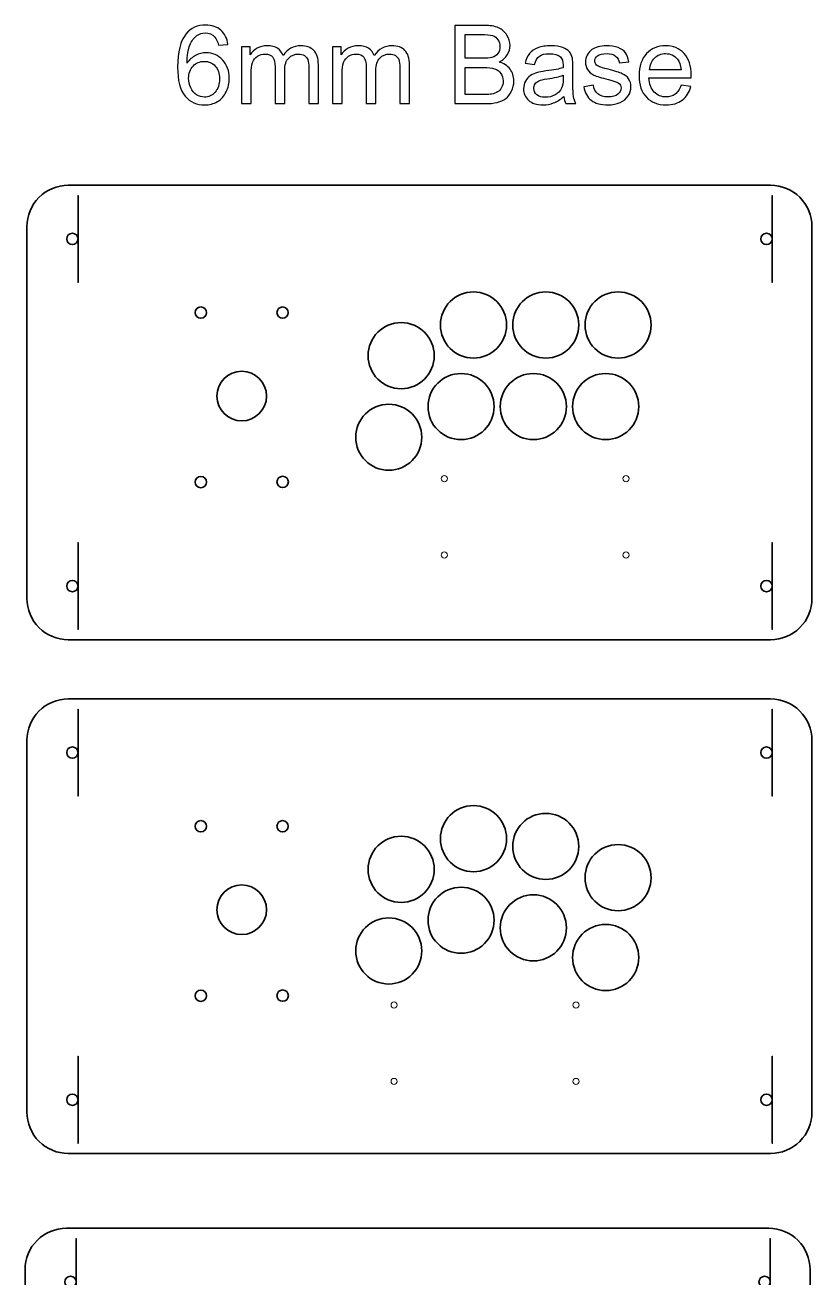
# Model space of a CAD drawing. Header units: centimetres. Extents: x 16 to 194, y -201 to 17.
# Drawn here: x 105.5 to 143.6, y -44 to 16.6 of the extents above; entities that cross this region are included whole.
import ezdxf

# ---------------------------------------------------------------- set-up
doc = ezdxf.new("R2010")
doc.units = ezdxf.units.CM
doc.header["$MEASUREMENT"] = 0
doc.layers.add('Layer 1', color=7, linetype='Continuous')

msp = doc.modelspace()

# ---------------------------------------------------------------- linework, layer by layer
at = {"layer": 'Layer 1', "color": 250, "lineweight": 35}
for centre, major_axis, ratio in [((127.19968, 2.10714), (0, 1.6), 1), ((130.69968, 2.10839), (0, 1.6), 1), ((134.19968, 2.10714), (0, 1.6), 1), ((114.00248, 2.70583), (0, 0.275), 1), ((117.95998, 2.70583), (0, 0.275), 1), ((123.69968, 0.62214), (0, 1.6), 1), ((115.98468, -1.33287), (0, 1.20001), 0.99999167), ((126.59968, -1.84161), (0, 1.6), 1), ((130.09969, -1.84161), (0, 1.6), 1), ((133.59968, -1.84161), (0, 1.6), 1), ((123.09968, -3.32661), (0, 1.6), 1), ((114.00248, -5.49418), (0, 0.275), 1), ((117.96373, -5.49042), (0, 0.275), 1), ((127.19968, -22.75617), (0, 1.6), 1), ((130.69968, -23.13023), (0, 1.6), 1), ((114.00248, -22.15748), (0, 0.275), 1), ((117.95998, -22.15748), (0, 0.275), 1), ((123.69968, -24.24117), (0, 1.6), 1), ((134.19968, -24.64419), (0, 1.6), 1), ((115.98468, -26.19618), (0, 1.20001), 0.99999167), ((126.59968, -26.70492), (0, 1.6), 1), ((130.09969, -27.07252), (0, 1.6), 1), ((123.09968, -28.18992), (0, 1.6), 1), ((133.59968, -28.5071), (0, 1.6), 1), ((114.00248, -30.35749), (0, 0.275), 1), ((117.96373, -30.35373), (0, 0.275), 1)]:
    msp.add_ellipse(centre, major_axis=major_axis, ratio=ratio, dxfattribs=at)
at = {"layer": 'Layer 1', "color": 250}
for points, knots in [([(115.31709, 15.68203), (115.31709, 15.68203), (114.85672, 15.64499), (114.85672, 15.64499), (114.81527, 15.82755), (114.75618, 15.96073), (114.67945, 16.04363), (114.55333, 16.1768), (114.39722, 16.24295), (114.21202, 16.24295), (114.06297, 16.24295), (113.93068, 16.2015), (113.8169, 16.1186), (113.6705, 16.01188), (113.55585, 15.85666), (113.4703, 15.65205), (113.38563, 15.44655), (113.34154, 15.15463), (113.33801, 14.77628), (113.45002, 14.94649), (113.5876, 15.07349), (113.74988, 15.15551), (113.91215, 15.23842), (114.08149, 15.27987), (114.25964, 15.27987), (114.57009, 15.27987), (114.83467, 15.16521), (115.05339, 14.93679), (115.27123, 14.70837), (115.38059, 14.4138), (115.38059, 14.05132), (115.38059, 13.81319), (115.32944, 13.59271), (115.22713, 13.38809), (115.12395, 13.18348), (114.98372, 13.02738), (114.8038, 12.9189), (114.62477, 12.81042), (114.42104, 12.75574), (114.1935, 12.75574), (113.80632, 12.75574), (113.4897, 12.89862), (113.24452, 13.18348), (113.00022, 13.46835), (112.87763, 13.93843), (112.87763, 14.59283), (112.87763, 15.32485), (113.01345, 15.85754), (113.28421, 16.19003), (113.52057, 16.47931), (113.83895, 16.62395), (114.24024, 16.62395), (114.53834, 16.62395), (114.78352, 16.54017), (114.97402, 16.37348), (115.16452, 16.20679), (115.27917, 15.9766), (115.31709, 15.68203)], [0, 0, 0, 0, 0.05263158, 0.05263158, 0.05263158, 0.10526316, 0.10526316, 0.10526316, 0.15789474, 0.15789474, 0.15789474, 0.21052632, 0.21052632, 0.21052632, 0.26315789, 0.26315789, 0.26315789, 0.31578947, 0.31578947, 0.31578947, 0.36842105, 0.36842105, 0.36842105, 0.42105263, 0.42105263, 0.42105263, 0.47368421, 0.47368421, 0.47368421, 0.52631579, 0.52631579, 0.52631579, 0.57894737, 0.57894737, 0.57894737, 0.63157895, 0.63157895, 0.63157895, 0.68421053, 0.68421053, 0.68421053, 0.73684211, 0.73684211, 0.73684211, 0.78947368, 0.78947368, 0.78947368, 0.84210526, 0.84210526, 0.84210526, 0.89473684, 0.89473684, 0.89473684, 0.94736842, 0.94736842, 0.94736842, 1, 1, 1, 1]), ([(126.29201, 12.81924), (126.29201, 12.81924), (126.29201, 16.60808), (126.29201, 16.60808), (126.29201, 16.60808), (127.71371, 16.60808), (127.71371, 16.60808), (128.00299, 16.60808), (128.23494, 16.57015), (128.41044, 16.49342), (128.58507, 16.41669), (128.72177, 16.29851), (128.82055, 16.13888), (128.92021, 15.98013), (128.9696, 15.81344), (128.9696, 15.63882), (128.9696, 15.47742), (128.9255, 15.32485), (128.83819, 15.18197), (128.75087, 15.0391), (128.61858, 14.92356), (128.44131, 14.83537), (128.67062, 14.76834), (128.84701, 14.65369), (128.9696, 14.49141), (129.09307, 14.33001), (129.15481, 14.13863), (129.15481, 13.91814), (129.15481, 13.73999), (129.11688, 13.57507), (129.04192, 13.42249), (128.96695, 13.26991), (128.87435, 13.15262), (128.7641, 13.06971), (128.65386, 12.98769), (128.5154, 12.92507), (128.34959, 12.88274), (128.1829, 12.84041), (127.97917, 12.81924), (127.73752, 12.81924), (127.73752, 12.81924), (126.29201, 12.81924), (126.29201, 12.81924)], [0, 0, 0, 0, 0.07142857, 0.07142857, 0.07142857, 0.14285714, 0.14285714, 0.14285714, 0.21428571, 0.21428571, 0.21428571, 0.28571429, 0.28571429, 0.28571429, 0.35714286, 0.35714286, 0.35714286, 0.42857143, 0.42857143, 0.42857143, 0.5, 0.5, 0.5, 0.57142857, 0.57142857, 0.57142857, 0.64285714, 0.64285714, 0.64285714, 0.71428571, 0.71428571, 0.71428571, 0.78571429, 0.78571429, 0.78571429, 0.85714286, 0.85714286, 0.85714286, 0.92857143, 0.92857143, 0.92857143, 1, 1, 1, 1]), ([(126.79472, 15.01528), (126.79472, 15.01528), (127.61405, 15.01528), (127.61405, 15.01528), (127.8363, 15.01528), (127.99593, 15.03028), (128.09206, 15.05938), (128.21994, 15.0973), (128.31608, 15.1608), (128.38046, 15.249), (128.44484, 15.33719), (128.47747, 15.44744), (128.47747, 15.58061), (128.47747, 15.70673), (128.44749, 15.81785), (128.38663, 15.9131), (128.32666, 16.00924), (128.24023, 16.07538), (128.12822, 16.11066), (128.01621, 16.14594), (127.82395, 16.16358), (127.55231, 16.16358), (127.55231, 16.16358), (126.79472, 16.16358), (126.79472, 16.16358), (126.79472, 16.16358), (126.79472, 15.01528), (126.79472, 15.01528)], [0, 0, 0, 0, 0.11111111, 0.11111111, 0.11111111, 0.22222222, 0.22222222, 0.22222222, 0.33333333, 0.33333333, 0.33333333, 0.44444444, 0.44444444, 0.44444444, 0.55555556, 0.55555556, 0.55555556, 0.66666667, 0.66666667, 0.66666667, 0.77777778, 0.77777778, 0.77777778, 0.88888889, 0.88888889, 0.88888889, 1, 1, 1, 1]), ([(115.96885, 12.81924), (115.96885, 12.81924), (115.96885, 15.56562), (115.96885, 15.56562), (115.96885, 15.56562), (116.38689, 15.56562), (116.38689, 15.56562), (116.38689, 15.56562), (116.38689, 15.17756), (116.38689, 15.17756), (116.47244, 15.31162), (116.58709, 15.4201), (116.72997, 15.50123), (116.87284, 15.58326), (117.03512, 15.62383), (117.21768, 15.62383), (117.42053, 15.62383), (117.58722, 15.58149), (117.71687, 15.49771), (117.84651, 15.41304), (117.93823, 15.29574), (117.99115, 15.14405), (118.20987, 15.46419), (118.49298, 15.62383), (118.84223, 15.62383), (119.11563, 15.62383), (119.32641, 15.54886), (119.47282, 15.39805), (119.6201, 15.24723), (119.69419, 15.01528), (119.69419, 14.70219), (119.69419, 14.70219), (119.69419, 12.81924), (119.69419, 12.81924), (119.69419, 12.81924), (119.22852, 12.81924), (119.22852, 12.81924), (119.22852, 12.81924), (119.22852, 14.54785), (119.22852, 14.54785), (119.22852, 14.73306), (119.21264, 14.86712), (119.18266, 14.94914), (119.15267, 15.03116), (119.09799, 15.09642), (119.01773, 15.14669), (118.93836, 15.19696), (118.84487, 15.22166), (118.73816, 15.22166), (118.54413, 15.22166), (118.38362, 15.15728), (118.25573, 15.02939), (118.12785, 14.90063), (118.06435, 14.69514), (118.06435, 14.41291), (118.06435, 14.41291), (118.06435, 12.81924), (118.06435, 12.81924), (118.06435, 12.81924), (117.59868, 12.81924), (117.59868, 12.81924), (117.59868, 12.81924), (117.59868, 14.60165), (117.59868, 14.60165), (117.59868, 14.80803), (117.56076, 14.96325), (117.48491, 15.06644), (117.40907, 15.16962), (117.28471, 15.22166), (117.11273, 15.22166), (116.9822, 15.22166), (116.86138, 15.18726), (116.75025, 15.11847), (116.63913, 15.04968), (116.55887, 14.94914), (116.5086, 14.81596), (116.45921, 14.68367), (116.43452, 14.49229), (116.43452, 14.2427), (116.43452, 14.2427), (116.43452, 12.81924), (116.43452, 12.81924), (116.43452, 12.81924), (115.96885, 12.81924), (115.96885, 12.81924)], [0, 0, 0, 0, 0.03571429, 0.03571429, 0.03571429, 0.07142857, 0.07142857, 0.07142857, 0.10714286, 0.10714286, 0.10714286, 0.14285714, 0.14285714, 0.14285714, 0.17857143, 0.17857143, 0.17857143, 0.21428571, 0.21428571, 0.21428571, 0.25, 0.25, 0.25, 0.28571429, 0.28571429, 0.28571429, 0.32142857, 0.32142857, 0.32142857, 0.35714286, 0.35714286, 0.35714286, 0.39285714, 0.39285714, 0.39285714, 0.42857143, 0.42857143, 0.42857143, 0.46428571, 0.46428571, 0.46428571, 0.5, 0.5, 0.5, 0.53571429, 0.53571429, 0.53571429, 0.57142857, 0.57142857, 0.57142857, 0.60714286, 0.60714286, 0.60714286, 0.64285714, 0.64285714, 0.64285714, 0.67857143, 0.67857143, 0.67857143, 0.71428571, 0.71428571, 0.71428571, 0.75, 0.75, 0.75, 0.78571429, 0.78571429, 0.78571429, 0.82142857, 0.82142857, 0.82142857, 0.85714286, 0.85714286, 0.85714286, 0.89285714, 0.89285714, 0.89285714, 0.92857143, 0.92857143, 0.92857143, 0.96428571, 0.96428571, 0.96428571, 1, 1, 1, 1]), ([(120.37681, 12.81924), (120.37681, 12.81924), (120.37681, 15.56562), (120.37681, 15.56562), (120.37681, 15.56562), (120.79485, 15.56562), (120.79485, 15.56562), (120.79485, 15.56562), (120.79485, 15.17756), (120.79485, 15.17756), (120.8804, 15.31162), (120.99505, 15.4201), (121.13793, 15.50123), (121.2808, 15.58326), (121.44308, 15.62383), (121.62564, 15.62383), (121.82849, 15.62383), (121.99518, 15.58149), (122.12483, 15.49771), (122.25447, 15.41304), (122.34619, 15.29574), (122.39911, 15.14405), (122.61783, 15.46419), (122.90094, 15.62383), (123.25019, 15.62383), (123.52359, 15.62383), (123.73437, 15.54886), (123.88078, 15.39805), (124.02806, 15.24723), (124.10215, 15.01528), (124.10215, 14.70219), (124.10215, 14.70219), (124.10215, 12.81924), (124.10215, 12.81924), (124.10215, 12.81924), (123.63648, 12.81924), (123.63648, 12.81924), (123.63648, 12.81924), (123.63648, 14.54785), (123.63648, 14.54785), (123.63648, 14.73306), (123.6206, 14.86712), (123.59062, 14.94914), (123.56063, 15.03116), (123.50595, 15.09642), (123.42569, 15.14669), (123.34632, 15.19696), (123.25283, 15.22166), (123.14612, 15.22166), (122.95209, 15.22166), (122.79158, 15.15728), (122.66369, 15.02939), (122.53581, 14.90063), (122.47231, 14.69514), (122.47231, 14.41291), (122.47231, 14.41291), (122.47231, 12.81924), (122.47231, 12.81924), (122.47231, 12.81924), (122.00664, 12.81924), (122.00664, 12.81924), (122.00664, 12.81924), (122.00664, 14.60165), (122.00664, 14.60165), (122.00664, 14.80803), (121.96872, 14.96325), (121.89287, 15.06644), (121.81703, 15.16962), (121.69267, 15.22166), (121.52069, 15.22166), (121.39016, 15.22166), (121.26934, 15.18726), (121.15821, 15.11847), (121.04709, 15.04968), (120.96683, 14.94914), (120.91656, 14.81596), (120.86717, 14.68367), (120.84248, 14.49229), (120.84248, 14.2427), (120.84248, 14.2427), (120.84248, 12.81924), (120.84248, 12.81924), (120.84248, 12.81924), (120.37681, 12.81924), (120.37681, 12.81924)], [0, 0, 0, 0, 0.03571429, 0.03571429, 0.03571429, 0.07142857, 0.07142857, 0.07142857, 0.10714286, 0.10714286, 0.10714286, 0.14285714, 0.14285714, 0.14285714, 0.17857143, 0.17857143, 0.17857143, 0.21428571, 0.21428571, 0.21428571, 0.25, 0.25, 0.25, 0.28571429, 0.28571429, 0.28571429, 0.32142857, 0.32142857, 0.32142857, 0.35714286, 0.35714286, 0.35714286, 0.39285714, 0.39285714, 0.39285714, 0.42857143, 0.42857143, 0.42857143, 0.46428571, 0.46428571, 0.46428571, 0.5, 0.5, 0.5, 0.53571429, 0.53571429, 0.53571429, 0.57142857, 0.57142857, 0.57142857, 0.60714286, 0.60714286, 0.60714286, 0.64285714, 0.64285714, 0.64285714, 0.67857143, 0.67857143, 0.67857143, 0.71428571, 0.71428571, 0.71428571, 0.75, 0.75, 0.75, 0.78571429, 0.78571429, 0.78571429, 0.82142857, 0.82142857, 0.82142857, 0.85714286, 0.85714286, 0.85714286, 0.89285714, 0.89285714, 0.89285714, 0.92857143, 0.92857143, 0.92857143, 0.96428571, 0.96428571, 0.96428571, 1, 1, 1, 1]), ([(131.57839, 13.1632), (131.40553, 13.01591), (131.23884, 12.91273), (131.07921, 12.85187), (130.91957, 12.79102), (130.74848, 12.76103), (130.56503, 12.76103), (130.26341, 12.76103), (130.03145, 12.83423), (129.86918, 12.98152), (129.7069, 13.12792), (129.62576, 13.31578), (129.62576, 13.5442), (129.62576, 13.67825), (129.65663, 13.80084), (129.71748, 13.91197), (129.77922, 14.02309), (129.85948, 14.11129), (129.95825, 14.17832), (130.05791, 14.24535), (130.16904, 14.2965), (130.29339, 14.33089), (130.38511, 14.35471), (130.52358, 14.37764), (130.70791, 14.40057), (131.08362, 14.44466), (131.36143, 14.49846), (131.5387, 14.5602), (131.54046, 14.6237), (131.54134, 14.66427), (131.54134, 14.68103), (131.54134, 14.86976), (131.49725, 15.00294), (131.40905, 15.08055), (131.28999, 15.1855), (131.11272, 15.23753), (130.87812, 15.23753), (130.65852, 15.23753), (130.49624, 15.19873), (130.39217, 15.122), (130.28722, 15.04527), (130.21049, 14.90945), (130.16022, 14.71366), (130.16022, 14.71366), (129.70514, 14.77716), (129.70514, 14.77716), (129.74659, 14.97207), (129.8145, 15.12994), (129.90975, 15.24988), (130.005, 15.36982), (130.14258, 15.46155), (130.3225, 15.52681), (130.50153, 15.59119), (130.71055, 15.62383), (130.94691, 15.62383), (131.18151, 15.62383), (131.37289, 15.59648), (131.52018, 15.54092), (131.66658, 15.48536), (131.77506, 15.41657), (131.84385, 15.33278), (131.91264, 15.249), (131.96115, 15.14317), (131.98937, 15.01528), (132.00437, 14.93591), (132.0123, 14.79303), (132.0123, 14.58754), (132.0123, 14.58754), (132.0123, 13.97018), (132.0123, 13.97018), (132.0123, 13.53891), (132.022, 13.26639), (132.04141, 13.15085), (132.05993, 13.03532), (132.09873, 12.92507), (132.15518, 12.81924), (132.15518, 12.81924), (131.66834, 12.81924), (131.66834, 12.81924), (131.6216, 12.91714), (131.59162, 13.03179), (131.57839, 13.1632)], [0, 0, 0, 0, 0.03703704, 0.03703704, 0.03703704, 0.07407407, 0.07407407, 0.07407407, 0.11111111, 0.11111111, 0.11111111, 0.14814815, 0.14814815, 0.14814815, 0.18518519, 0.18518519, 0.18518519, 0.22222222, 0.22222222, 0.22222222, 0.25925926, 0.25925926, 0.25925926, 0.2962963, 0.2962963, 0.2962963, 0.33333333, 0.33333333, 0.33333333, 0.37037037, 0.37037037, 0.37037037, 0.40740741, 0.40740741, 0.40740741, 0.44444444, 0.44444444, 0.44444444, 0.48148148, 0.48148148, 0.48148148, 0.51851852, 0.51851852, 0.51851852, 0.55555556, 0.55555556, 0.55555556, 0.59259259, 0.59259259, 0.59259259, 0.62962963, 0.62962963, 0.62962963, 0.66666667, 0.66666667, 0.66666667, 0.7037037, 0.7037037, 0.7037037, 0.74074074, 0.74074074, 0.74074074, 0.77777778, 0.77777778, 0.77777778, 0.81481481, 0.81481481, 0.81481481, 0.85185185, 0.85185185, 0.85185185, 0.88888889, 0.88888889, 0.88888889, 0.92592593, 0.92592593, 0.92592593, 0.96296296, 0.96296296, 0.96296296, 1, 1, 1, 1]), ([(132.54235, 13.63945), (132.54235, 13.63945), (133.00273, 13.71353), (133.00273, 13.71353), (133.0283, 13.52921), (133.10062, 13.38809), (133.2188, 13.28932), (133.33698, 13.19142), (133.50279, 13.14203), (133.71446, 13.14203), (133.92877, 13.14203), (134.08752, 13.18525), (134.19159, 13.27256), (134.29478, 13.35899), (134.34681, 13.4613), (134.34681, 13.57859), (134.34681, 13.68355), (134.30007, 13.76645), (134.20746, 13.82642), (134.1422, 13.86787), (133.98345, 13.91991), (133.73121, 13.98429), (133.39078, 14.06984), (133.1553, 14.14392), (133.02301, 14.20654), (132.8916, 14.27004), (132.79194, 14.35647), (132.72403, 14.4676), (132.65612, 14.57784), (132.62173, 14.70043), (132.62173, 14.83448), (132.62173, 14.95707), (132.64995, 15.06996), (132.70551, 15.17403), (132.76196, 15.2781), (132.8378, 15.36453), (132.93394, 15.43332), (133.00625, 15.48624), (133.10503, 15.53122), (133.22939, 15.56826), (133.35462, 15.6053), (133.4878, 15.62383), (133.63067, 15.62383), (133.84587, 15.62383), (134.0346, 15.59296), (134.19688, 15.53034), (134.36004, 15.4686), (134.47998, 15.38394), (134.5576, 15.2781), (134.63433, 15.17139), (134.68812, 15.02939), (134.71723, 14.85124), (134.71723, 14.85124), (134.26214, 14.78774), (134.26214, 14.78774), (134.24186, 14.93062), (134.18189, 15.04262), (134.08311, 15.12288), (133.98433, 15.20314), (133.84498, 15.24282), (133.66419, 15.24282), (133.45164, 15.24282), (133.29906, 15.20755), (133.20822, 15.13699), (133.11738, 15.06644), (133.07152, 14.98353), (133.07152, 14.88916), (133.07152, 14.82919), (133.09004, 14.77451), (133.12796, 14.72601), (133.16589, 14.67662), (133.22498, 14.63516), (133.30612, 14.60253), (133.35286, 14.58489), (133.48868, 14.54521), (133.71622, 14.48347), (134.0443, 14.39616), (134.27361, 14.32384), (134.40414, 14.26828), (134.53467, 14.21271), (134.63697, 14.13069), (134.71105, 14.02486), (134.78602, 13.91814), (134.82306, 13.78585), (134.82306, 13.6271), (134.82306, 13.47276), (134.77808, 13.32724), (134.68724, 13.19054), (134.5964, 13.05384), (134.46587, 12.948), (134.29566, 12.87304), (134.12456, 12.79807), (133.93142, 12.76103), (133.71622, 12.76103), (133.35991, 12.76103), (133.08739, 12.83512), (132.90042, 12.9824), (132.71345, 13.13057), (132.59439, 13.34929), (132.54235, 13.63945)], [0, 0, 0, 0, 0.03030303, 0.03030303, 0.03030303, 0.06060606, 0.06060606, 0.06060606, 0.09090909, 0.09090909, 0.09090909, 0.12121212, 0.12121212, 0.12121212, 0.15151515, 0.15151515, 0.15151515, 0.18181818, 0.18181818, 0.18181818, 0.21212121, 0.21212121, 0.21212121, 0.24242424, 0.24242424, 0.24242424, 0.27272727, 0.27272727, 0.27272727, 0.3030303, 0.3030303, 0.3030303, 0.33333333, 0.33333333, 0.33333333, 0.36363636, 0.36363636, 0.36363636, 0.39393939, 0.39393939, 0.39393939, 0.42424242, 0.42424242, 0.42424242, 0.45454545, 0.45454545, 0.45454545, 0.48484848, 0.48484848, 0.48484848, 0.51515152, 0.51515152, 0.51515152, 0.54545455, 0.54545455, 0.54545455, 0.57575758, 0.57575758, 0.57575758, 0.60606061, 0.60606061, 0.60606061, 0.63636364, 0.63636364, 0.63636364, 0.66666667, 0.66666667, 0.66666667, 0.6969697, 0.6969697, 0.6969697, 0.72727273, 0.72727273, 0.72727273, 0.75757576, 0.75757576, 0.75757576, 0.78787879, 0.78787879, 0.78787879, 0.81818182, 0.81818182, 0.81818182, 0.84848485, 0.84848485, 0.84848485, 0.87878788, 0.87878788, 0.87878788, 0.90909091, 0.90909091, 0.90909091, 0.93939394, 0.93939394, 0.93939394, 0.96969697, 0.96969697, 0.96969697, 1, 1, 1, 1]), ([(137.24664, 13.70824), (137.24664, 13.70824), (137.72818, 13.64474), (137.72818, 13.64474), (137.65322, 13.36516), (137.51299, 13.14732), (137.30838, 12.99298), (137.10377, 12.83864), (136.84271, 12.76103), (136.52433, 12.76103), (136.12393, 12.76103), (135.80643, 12.8845), (135.57183, 13.13145), (135.33723, 13.37751), (135.21993, 13.72412), (135.21993, 14.1695), (135.21993, 14.62987), (135.33811, 14.98794), (135.57536, 15.24194), (135.8126, 15.49682), (136.1204, 15.62383), (136.49875, 15.62383), (136.86476, 15.62383), (137.16374, 15.49947), (137.39569, 15.24988), (137.62764, 15.00029), (137.74406, 14.64928), (137.74406, 14.19684), (137.74406, 14.1695), (137.74318, 14.12805), (137.74141, 14.07337), (137.74141, 14.07337), (135.69618, 14.07337), (135.69618, 14.07337), (135.71382, 13.77262), (135.79849, 13.54155), (135.95195, 13.38192), (136.10452, 13.22229), (136.2959, 13.14203), (136.52433, 13.14203), (136.69454, 13.14203), (136.84006, 13.18701), (136.96001, 13.27697), (137.08084, 13.36693), (137.17609, 13.51068), (137.24664, 13.70824)], [0, 0, 0, 0, 0.06666667, 0.06666667, 0.06666667, 0.13333333, 0.13333333, 0.13333333, 0.2, 0.2, 0.2, 0.26666667, 0.26666667, 0.26666667, 0.33333333, 0.33333333, 0.33333333, 0.4, 0.4, 0.4, 0.46666667, 0.46666667, 0.46666667, 0.53333333, 0.53333333, 0.53333333, 0.6, 0.6, 0.6, 0.66666667, 0.66666667, 0.66666667, 0.73333333, 0.73333333, 0.73333333, 0.8, 0.8, 0.8, 0.86666667, 0.86666667, 0.86666667, 0.93333333, 0.93333333, 0.93333333, 1, 1, 1, 1]), ([(135.72264, 14.45437), (135.72264, 14.45437), (137.25193, 14.45437), (137.25193, 14.45437), (137.23165, 14.68544), (137.17256, 14.8583), (137.07643, 14.97383), (136.92914, 15.15287), (136.73688, 15.24282), (136.5014, 15.24282), (136.28797, 15.24282), (136.10893, 15.17139), (135.96341, 15.02851), (135.81877, 14.88564), (135.73852, 14.69426), (135.72264, 14.45437)], [0, 0, 0, 0, 0.2, 0.2, 0.2, 0.4, 0.4, 0.4, 0.6, 0.6, 0.6, 0.8, 0.8, 0.8, 1, 1, 1, 1]), ([(113.41209, 14.04691), (113.41209, 13.88639), (113.44649, 13.73294), (113.5144, 13.58653), (113.58231, 13.44013), (113.67756, 13.329), (113.79838, 13.25227), (113.92009, 13.17555), (114.04886, 13.13674), (114.18556, 13.13674), (114.384, 13.13674), (114.55333, 13.21612), (114.69356, 13.37487), (114.83379, 13.53362), (114.90434, 13.74881), (114.90434, 14.02133), (114.90434, 14.28327), (114.83467, 14.48964), (114.6962, 14.64046), (114.55774, 14.79127), (114.38135, 14.86712), (114.16704, 14.86712), (113.95713, 14.86712), (113.7781, 14.79127), (113.6317, 14.64046), (113.48529, 14.48964), (113.41209, 14.29209), (113.41209, 14.04691)], [0, 0, 0, 0, 0.11111111, 0.11111111, 0.11111111, 0.22222222, 0.22222222, 0.22222222, 0.33333333, 0.33333333, 0.33333333, 0.44444444, 0.44444444, 0.44444444, 0.55555556, 0.55555556, 0.55555556, 0.66666667, 0.66666667, 0.66666667, 0.77777778, 0.77777778, 0.77777778, 0.88888889, 0.88888889, 0.88888889, 1, 1, 1, 1]), ([(126.79472, 13.26374), (126.79472, 13.26374), (127.7384, 13.26374), (127.7384, 13.26374), (127.90068, 13.26374), (128.01445, 13.26991), (128.0806, 13.28226), (128.19525, 13.30255), (128.29226, 13.33694), (128.36987, 13.38545), (128.44749, 13.43396), (128.51099, 13.50451), (128.56126, 13.59712), (128.61153, 13.68972), (128.63622, 13.79644), (128.63622, 13.91726), (128.63622, 14.05925), (128.60006, 14.18184), (128.52686, 14.2868), (128.45454, 14.39175), (128.354, 14.46495), (128.22524, 14.50728), (128.09735, 14.54962), (127.91214, 14.57078), (127.67137, 14.57078), (127.67137, 14.57078), (126.79472, 14.57078), (126.79472, 14.57078), (126.79472, 14.57078), (126.79472, 13.26374), (126.79472, 13.26374)], [0, 0, 0, 0, 0.1, 0.1, 0.1, 0.2, 0.2, 0.2, 0.3, 0.3, 0.3, 0.4, 0.4, 0.4, 0.5, 0.5, 0.5, 0.6, 0.6, 0.6, 0.7, 0.7, 0.7, 0.8, 0.8, 0.8, 0.9, 0.9, 0.9, 1, 1, 1, 1]), ([(131.54134, 14.19507), (131.37201, 14.12628), (131.11801, 14.06807), (130.77934, 14.02045), (130.58708, 13.99311), (130.45126, 13.96224), (130.37189, 13.92784), (130.29251, 13.89345), (130.23166, 13.84318), (130.18844, 13.77791), (130.14523, 13.71177), (130.12318, 13.63857), (130.12318, 13.55743), (130.12318, 13.43484), (130.16992, 13.33165), (130.26429, 13.24963), (130.35866, 13.16761), (130.49624, 13.12616), (130.67704, 13.12616), (130.85607, 13.12616), (131.01571, 13.16496), (131.15593, 13.24346), (131.29528, 13.32107), (131.39847, 13.42778), (131.46373, 13.56272), (131.514, 13.66767), (131.5387, 13.82201), (131.5387, 14.02574), (131.5387, 14.02574), (131.54134, 14.19507), (131.54134, 14.19507)], [0, 0, 0, 0, 0.1, 0.1, 0.1, 0.2, 0.2, 0.2, 0.3, 0.3, 0.3, 0.4, 0.4, 0.4, 0.5, 0.5, 0.5, 0.6, 0.6, 0.6, 0.7, 0.7, 0.7, 0.8, 0.8, 0.8, 0.9, 0.9, 0.9, 1, 1, 1, 1])]:
    msp.add_open_spline(points, degree=3, knots=knots, dxfattribs=at)
at = {"layer": 'Layer 1', "lineweight": 35}
for points, knots in [([(108.05886, 6.27129), (108.05886, 6.42316), (107.93574, 6.54628), (107.78386, 6.54628), (107.63198, 6.54629), (107.50886, 6.42316), (107.50886, 6.27129), (107.50886, 6.11941), (107.63198, 5.99629), (107.78386, 5.99629), (107.93574, 5.99628), (108.05886, 6.11941), (108.05886, 6.27128), (108.05886, 13.56104), (108.05886, -1.01847), (108.05886, 6.27129)], [0, 0, 0, 0, 0.25, 0.25, 0.25, 0.5, 0.5, 0.5, 0.75, 0.75, 0.75, 1, 1, 1, 1.00001, 1.00001, 1.00001, 1.00001]), ([(141.65886, 6.27129), (141.65886, 6.42316), (141.53574, 6.54628), (141.38386, 6.54628), (141.23198, 6.54629), (141.10886, 6.42316), (141.10886, 6.27129), (141.10886, 6.11941), (141.23198, 5.99629), (141.38386, 5.99629), (141.53574, 5.99628), (141.65886, 6.11941), (141.65886, 6.27128), (141.65886, 13.56104), (141.65886, -1.01847), (141.65886, 6.27129)], [0, 0, 0, 0, 0.25, 0.25, 0.25, 0.5, 0.5, 0.5, 0.75, 0.75, 0.75, 1, 1, 1, 1.00001, 1.00001, 1.00001, 1.00001]), ([(107.58386, -13.12872), (107.58386, -13.12872), (141.58386, -13.12872), (141.58386, -13.12872), (142.11463, -13.12838), (142.62353, -12.91721), (142.9986, -12.54166), (143.37367, -12.16612), (143.5842, -11.65948), (143.58386, -11.12872), (143.58386, -11.12872), (143.58386, 6.87128), (143.58386, 6.87128), (143.58353, 7.40205), (143.37236, 7.91095), (142.99681, 8.28602), (142.62126, 8.66109), (142.11463, 8.87162), (141.58386, 8.87128), (141.58386, 8.87128), (107.58386, 8.87128), (107.58386, 8.87128), (107.05309, 8.87095), (106.5442, 8.65978), (106.16912, 8.28423), (105.79405, 7.90869), (105.58353, 7.40205), (105.58386, 6.87128), (105.58386, 6.87128), (105.58386, -11.12872), (105.58386, -11.12872), (105.5842, -11.65948), (105.79536, -12.16838), (106.17091, -12.54345), (106.54646, -12.91852), (107.05309, -13.12905), (107.58386, -13.12872)], [0, 0, 0, 0, 0.08333333, 0.08333333, 0.08333333, 0.16666667, 0.16666667, 0.16666667, 0.25, 0.25, 0.25, 0.33333333, 0.33333333, 0.33333333, 0.41666667, 0.41666667, 0.41666667, 0.5, 0.5, 0.5, 0.58333333, 0.58333333, 0.58333333, 0.66666667, 0.66666667, 0.66666667, 0.75, 0.75, 0.75, 0.83333333, 0.83333333, 0.83333333, 0.91666667, 0.91666667, 0.91666667, 1, 1, 1, 1]), ([(108.05886, -10.52871), (108.05886, -10.37684), (107.93574, -10.25372), (107.78386, -10.25372), (107.63198, -10.25371), (107.50886, -10.37684), (107.50886, -10.52871), (107.50886, -10.68059), (107.63198, -10.80371), (107.78386, -10.80371), (107.93574, -10.80372), (108.05886, -10.68059), (108.05886, -10.52872), (108.05886, -3.23896), (108.05886, -17.81847), (108.05886, -10.52871)], [0, 0, 0, 0, 0.25, 0.25, 0.25, 0.5, 0.5, 0.5, 0.75, 0.75, 0.75, 1, 1, 1, 1.00001, 1.00001, 1.00001, 1.00001]), ([(141.65886, -10.52871), (141.65886, -10.37684), (141.53574, -10.25372), (141.38386, -10.25372), (141.23198, -10.25371), (141.10886, -10.37684), (141.10886, -10.52871), (141.10886, -10.68059), (141.23198, -10.80371), (141.38386, -10.80371), (141.53574, -10.80372), (141.65886, -10.68059), (141.65886, -10.52872), (141.65886, -3.23896), (141.65886, -17.81847), (141.65886, -10.52871)], [0, 0, 0, 0, 0.25, 0.25, 0.25, 0.5, 0.5, 0.5, 0.75, 0.75, 0.75, 1, 1, 1, 1.00001, 1.00001, 1.00001, 1.00001]), ([(108.05886, -18.59202), (108.05886, -18.44015), (107.93574, -18.31703), (107.78386, -18.31703), (107.63198, -18.31702), (107.50886, -18.44015), (107.50886, -18.59202), (107.50886, -18.7439), (107.63198, -18.86702), (107.78386, -18.86702), (107.93574, -18.86703), (108.05886, -18.7439), (108.05886, -18.59203), (108.05886, -11.30227), (108.05886, -25.88178), (108.05886, -18.59202)], [0, 0, 0, 0, 0.25, 0.25, 0.25, 0.5, 0.5, 0.5, 0.75, 0.75, 0.75, 1, 1, 1, 1.00001, 1.00001, 1.00001, 1.00001]), ([(141.65886, -18.59202), (141.65886, -18.44015), (141.53574, -18.31703), (141.38386, -18.31703), (141.23198, -18.31702), (141.10886, -18.44015), (141.10886, -18.59202), (141.10886, -18.7439), (141.23198, -18.86702), (141.38386, -18.86702), (141.53574, -18.86703), (141.65886, -18.7439), (141.65886, -18.59203), (141.65886, -11.30227), (141.65886, -25.88178), (141.65886, -18.59202)], [0, 0, 0, 0, 0.25, 0.25, 0.25, 0.5, 0.5, 0.5, 0.75, 0.75, 0.75, 1, 1, 1, 1.00001, 1.00001, 1.00001, 1.00001]), ([(107.58386, -37.99203), (107.58386, -37.99203), (141.58386, -37.99203), (141.58386, -37.99203), (142.11463, -37.99169), (142.62353, -37.78052), (142.9986, -37.40497), (143.37367, -37.02943), (143.5842, -36.52279), (143.58386, -35.99203), (143.58386, -35.99203), (143.58386, -17.99203), (143.58386, -17.99203), (143.58353, -17.46126), (143.37236, -16.95236), (142.99681, -16.57729), (142.62126, -16.20222), (142.11463, -15.99169), (141.58386, -15.99203), (141.58386, -15.99203), (107.58386, -15.99203), (107.58386, -15.99203), (107.05309, -15.99236), (106.5442, -16.20353), (106.16912, -16.57908), (105.79405, -16.95462), (105.58353, -17.46126), (105.58386, -17.99203), (105.58386, -17.99203), (105.58386, -35.99203), (105.58386, -35.99203), (105.5842, -36.52279), (105.79536, -37.03169), (106.17091, -37.40676), (106.54646, -37.78183), (107.05309, -37.99236), (107.58386, -37.99203)], [0, 0, 0, 0, 0.08333333, 0.08333333, 0.08333333, 0.16666667, 0.16666667, 0.16666667, 0.25, 0.25, 0.25, 0.33333333, 0.33333333, 0.33333333, 0.41666667, 0.41666667, 0.41666667, 0.5, 0.5, 0.5, 0.58333333, 0.58333333, 0.58333333, 0.66666667, 0.66666667, 0.66666667, 0.75, 0.75, 0.75, 0.83333333, 0.83333333, 0.83333333, 0.91666667, 0.91666667, 0.91666667, 1, 1, 1, 1]), ([(108.05886, -35.39202), (108.05886, -35.24015), (107.93574, -35.11703), (107.78386, -35.11703), (107.63198, -35.11702), (107.50886, -35.24015), (107.50886, -35.39202), (107.50886, -35.5439), (107.63198, -35.66702), (107.78386, -35.66702), (107.93574, -35.66703), (108.05886, -35.5439), (108.05886, -35.39203), (108.05886, -28.10227), (108.05886, -42.68178), (108.05886, -35.39202)], [0, 0, 0, 0, 0.25, 0.25, 0.25, 0.5, 0.5, 0.5, 0.75, 0.75, 0.75, 1, 1, 1, 1.00001, 1.00001, 1.00001, 1.00001]), ([(141.65886, -35.39202), (141.65886, -35.24015), (141.53574, -35.11703), (141.38386, -35.11703), (141.23198, -35.11702), (141.10886, -35.24015), (141.10886, -35.39202), (141.10886, -35.5439), (141.23198, -35.66702), (141.38386, -35.66702), (141.53574, -35.66703), (141.65886, -35.5439), (141.65886, -35.39203), (141.65886, -28.10227), (141.65886, -42.68178), (141.65886, -35.39202)], [0, 0, 0, 0, 0.25, 0.25, 0.25, 0.5, 0.5, 0.5, 0.75, 0.75, 0.75, 1, 1, 1, 1.00001, 1.00001, 1.00001, 1.00001]), ([(107.96999, -44.21044), (107.96999, -44.05857), (107.84687, -43.93545), (107.69499, -43.93545), (107.54311, -43.93544), (107.41999, -44.05857), (107.41999, -44.21044), (107.41999, -44.36232), (107.54311, -44.48544), (107.69499, -44.48544), (107.84687, -44.48545), (107.96999, -44.36232), (107.96999, -44.21045), (107.96999, -36.92069), (107.96999, -51.5002), (107.96999, -44.21044)], [0, 0, 0, 0, 0.25, 0.25, 0.25, 0.5, 0.5, 0.5, 0.75, 0.75, 0.75, 1, 1, 1, 1.00001, 1.00001, 1.00001, 1.00001]), ([(141.56999, -44.21044), (141.56999, -44.05857), (141.44687, -43.93545), (141.29499, -43.93545), (141.14311, -43.93544), (141.01999, -44.05857), (141.01999, -44.21044), (141.01999, -44.36232), (141.14311, -44.48544), (141.29499, -44.48544), (141.44687, -44.48545), (141.56999, -44.36232), (141.56999, -44.21045), (141.56999, -36.92069), (141.56999, -51.5002), (141.56999, -44.21044)], [0, 0, 0, 0, 0.25, 0.25, 0.25, 0.5, 0.5, 0.5, 0.75, 0.75, 0.75, 1, 1, 1, 1.00001, 1.00001, 1.00001, 1.00001]), ([(107.49499, -63.61045), (107.49499, -63.61045), (141.49499, -63.61045), (141.49499, -63.61045), (142.02576, -63.61011), (142.53466, -63.39894), (142.90973, -63.02339), (143.2848, -62.64785), (143.49533, -62.14121), (143.49499, -61.61045), (143.49499, -61.61045), (143.49499, -43.61045), (143.49499, -43.61045), (143.49466, -43.07968), (143.28349, -42.57078), (142.90794, -42.19571), (142.53239, -41.82064), (142.02576, -41.61011), (141.49499, -41.61045), (141.49499, -41.61045), (107.49499, -41.61045), (107.49499, -41.61045), (106.96422, -41.61078), (106.45533, -41.82195), (106.08025, -42.1975), (105.70518, -42.57304), (105.49466, -43.07968), (105.49499, -43.61045), (105.49499, -43.61045), (105.49499, -61.61045), (105.49499, -61.61045), (105.49533, -62.14121), (105.70649, -62.65011), (106.08204, -63.02518), (106.45759, -63.40025), (106.96422, -63.61078), (107.49499, -63.61045)], [0, 0, 0, 0, 0.08333333, 0.08333333, 0.08333333, 0.16666667, 0.16666667, 0.16666667, 0.25, 0.25, 0.25, 0.33333333, 0.33333333, 0.33333333, 0.41666667, 0.41666667, 0.41666667, 0.5, 0.5, 0.5, 0.58333333, 0.58333333, 0.58333333, 0.66666667, 0.66666667, 0.66666667, 0.75, 0.75, 0.75, 0.83333333, 0.83333333, 0.83333333, 0.91666667, 0.91666667, 0.91666667, 1, 1, 1, 1])]:
    msp.add_open_spline(points, degree=3, knots=knots, dxfattribs=at)
at = {"layer": 'Layer 1', "color": 250, "lineweight": 18}
for points in [[(125.93701, -5.32661), (125.93701, -5.40945), (125.86985, -5.47661), (125.78701, -5.47661), (125.70417, -5.47661), (125.63701, -5.40945), (125.63701, -5.32661), (125.63701, -5.24377), (125.70417, -5.17661), (125.78701, -5.17661), (125.86985, -5.17661), (125.93701, -5.24377), (125.93701, -5.32661)], [(134.73701, -5.32661), (134.73701, -5.40945), (134.66985, -5.47661), (134.58701, -5.47661), (134.50417, -5.47661), (134.43701, -5.40945), (134.43701, -5.32661), (134.43701, -5.24377), (134.50417, -5.17661), (134.58701, -5.17661), (134.66985, -5.17661), (134.73701, -5.24377), (134.73701, -5.32661)], [(125.93701, -9.02661), (125.93701, -9.10945), (125.86985, -9.17661), (125.78701, -9.17661), (125.70417, -9.17661), (125.63701, -9.10945), (125.63701, -9.02661), (125.63701, -8.94377), (125.70417, -8.87661), (125.78701, -8.87661), (125.86985, -8.87661), (125.93701, -8.94377), (125.93701, -9.02661)], [(134.73701, -9.02661), (134.73701, -9.10945), (134.66985, -9.17661), (134.58701, -9.17661), (134.50417, -9.17661), (134.43701, -9.10945), (134.43701, -9.02661), (134.43701, -8.94377), (134.50417, -8.87661), (134.58701, -8.87661), (134.66985, -8.87661), (134.73701, -8.94377), (134.73701, -9.02661)], [(123.50948, -30.80644), (123.50948, -30.88928), (123.44232, -30.95644), (123.35948, -30.95644), (123.27664, -30.95644), (123.20948, -30.88928), (123.20948, -30.80644), (123.20948, -30.7236), (123.27664, -30.65644), (123.35948, -30.65644), (123.44232, -30.65644), (123.50948, -30.7236), (123.50948, -30.80644)], [(132.30948, -30.80644), (132.30948, -30.88928), (132.24232, -30.95644), (132.15948, -30.95644), (132.07664, -30.95644), (132.00948, -30.88928), (132.00948, -30.80644), (132.00948, -30.7236), (132.07664, -30.65644), (132.15948, -30.65644), (132.24232, -30.65644), (132.30948, -30.7236), (132.30948, -30.80644)], [(123.50948, -34.50644), (123.50948, -34.58928), (123.44232, -34.65644), (123.35948, -34.65644), (123.27664, -34.65644), (123.20948, -34.58928), (123.20948, -34.50644), (123.20948, -34.4236), (123.27664, -34.35644), (123.35948, -34.35644), (123.44232, -34.35644), (123.50948, -34.4236), (123.50948, -34.50644)], [(132.30948, -34.50644), (132.30948, -34.58928), (132.24232, -34.65644), (132.15948, -34.65644), (132.07664, -34.65644), (132.00948, -34.58928), (132.00948, -34.50644), (132.00948, -34.4236), (132.07664, -34.35644), (132.15948, -34.35644), (132.24232, -34.35644), (132.30948, -34.4236), (132.30948, -34.50644)]]:
    msp.add_open_spline(points, degree=3, knots=[0, 0, 0, 0, 0.25, 0.25, 0.25, 0.5, 0.5, 0.5, 0.75, 0.75, 0.75, 1, 1, 1, 1], dxfattribs=at)

doc.saveas('drawing.dxf')
